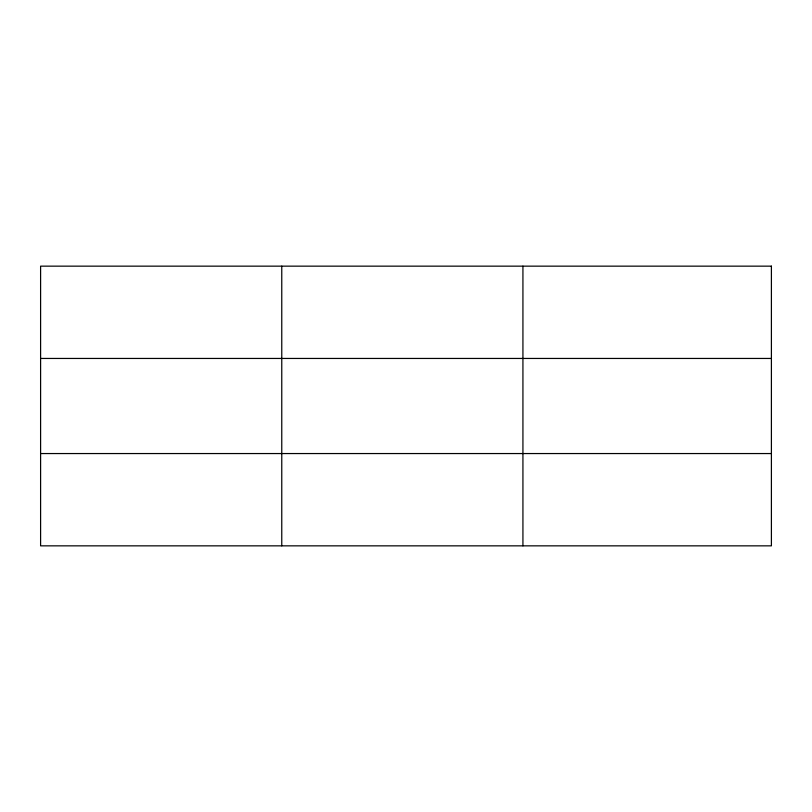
<?xml version="1.0" encoding="UTF-8"?>
<svg xmlns="http://www.w3.org/2000/svg" width="812" height="812" viewBox="0 0 812 812"><rect width="100%" height="100%" fill="white"/><g stroke="black" fill="none" stroke-linecap="round" stroke-linejoin="round"><path stroke-width="1.22" d="M281.764 266.153L281.764 545.847M522.928 266.153L522.928 545.847M40.6 358.447L771.4 358.447M40.6 453.553L771.4 453.553M771.4 266.153L771.4 545.847L40.6 545.847L40.6 266.153L771.4 266.153"/></g></svg>
